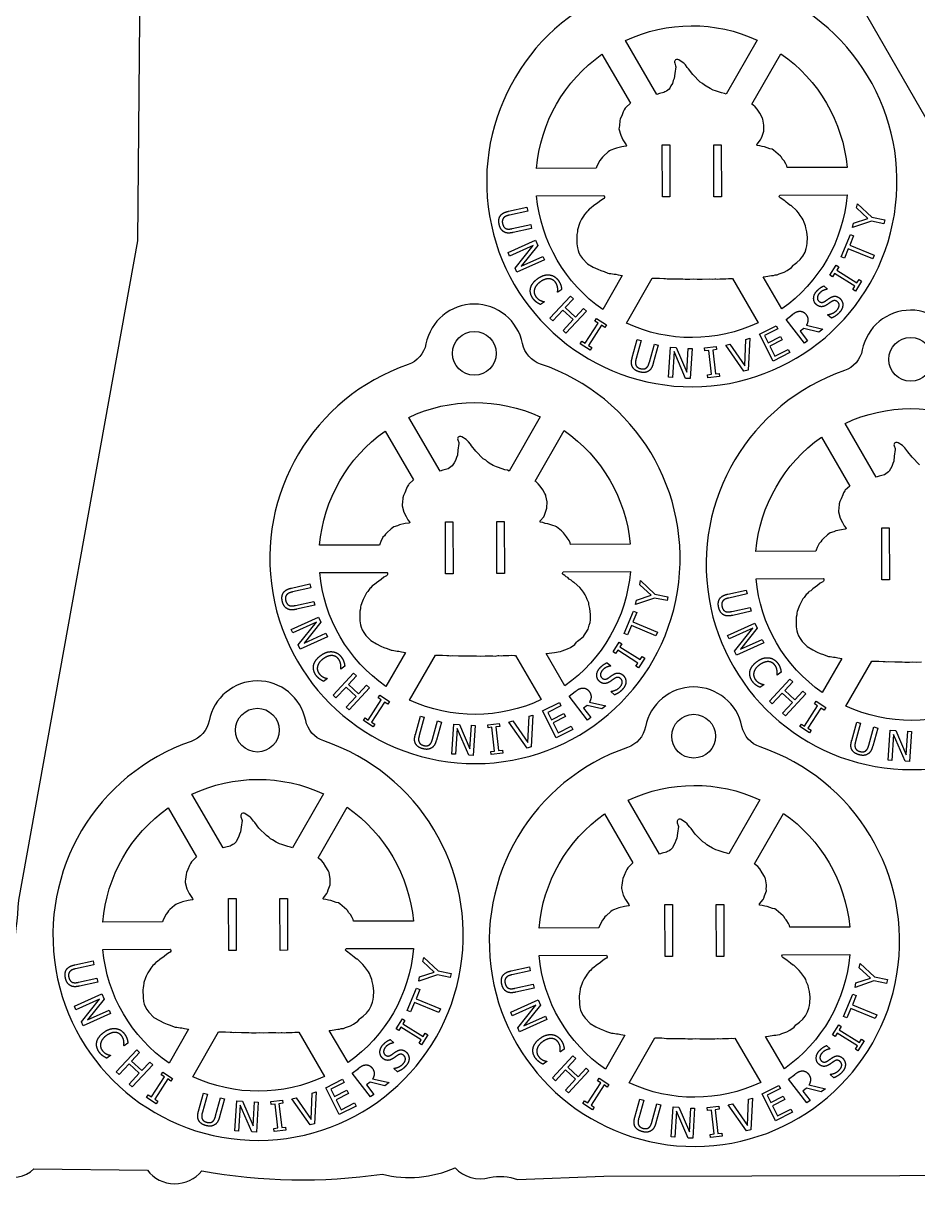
# Model space of a CAD drawing. Header units: millimetres. Extents: x 0 to 217, y 0 to 323.
# Drawn here: x 98.3 to 163.7, y 0.4 to 85.2 of the extents above; entities that cross this region are included whole.
import ezdxf

# ---------------------------------------------------------------- set-up
doc = ezdxf.new("R2010")
doc.units = ezdxf.units.MM
doc.layers.add('SCRAP_OUTLINE', color=8, linetype='Continuous')

msp = doc.modelspace()

# ---------------------------------------------------------------- linework, layer by layer
for points in [[(150.629, 89.362, 0.821365), (143.566, 89.338, -0.267689), (142.255, 87.829, 6.023346), (151.949, 87.862, -0.267689)], [(142.304, 83.968, -0.221398), (151.928, 84.001), (149.661, 80.045), (149.528, 80.098), (149.324, 80.14), (148.876, 80.297), (148.714, 80.342), (148.48, 80.459), (148.191, 80.625), (148.064, 80.709), (147.938, 80.828), (147.76, 80.935), (147.214, 81.49), (146.908, 81.891), (146.814, 81.997), (146.678, 82.18), (146.586, 82.278), (146.506, 82.346), (146.191, 82.552), (146.121, 82.574), (146.027, 82.572), (145.963, 82.547), (145.928, 82.521), (145.901, 82.486), (145.886, 82.442), (145.883, 82.392), (145.895, 82.317), (145.96, 82.128), (145.975, 82.052), (145.902, 81.564), (145.864, 81.204), (145.789, 81.035), (145.724, 80.82), (145.62, 80.648), (145.541, 80.486), (145.48, 80.415), (145.393, 80.342), (145.3, 80.277), (145.185, 80.211), (145.098, 80.174), (144.791, 80.104), (144.593, 80.034)], [(142.653, 79.391), (142.325, 79.076), (142.285, 79.031), (142.199, 78.897), (142.133, 78.755), (142.021, 78.461), (141.914, 78.251), (141.883, 78.089), (141.849, 77.749), (141.824, 77.609), (141.822, 77.505), (141.949, 77.037), (142.111, 76.713), (142.252, 76.487), (142.36, 76.34), (142.377, 76.299), (142.377, 76.279), (142.36, 76.254), (142.319, 76.241), (142.04, 76.198), (141.633, 76.107), (141.491, 76.04), (141.227, 75.958), (141.126, 75.901), (141.032, 75.826), (140.695, 75.525), (140.609, 75.439), (140.528, 75.31), (140.425, 75.196), (140.258, 74.884), (140.185, 74.701), (140.166, 74.627), (135.791, 74.612, -0.221398), (140.575, 82.963)], [(154.126, 74.674), (154.103, 74.802), (154.025, 74.96), (153.899, 75.161), (153.851, 75.225), (153.766, 75.318), (153.699, 75.431), (153.63, 75.518), (153.47, 75.667), (153.118, 75.959), (153.018, 76.015), (152.855, 76.055), (152.468, 76.187), (152.292, 76.216), (152.112, 76.272), (151.935, 76.295), (151.917, 76.306), (151.905, 76.325), (151.905, 76.357), (151.92, 76.39), (152.179, 76.706), (152.23, 76.806), (152.28, 76.971), (152.409, 77.337), (152.415, 77.379), (152.408, 77.477), (152.421, 77.663), (152.421, 77.785), (152.336, 78.231), (152.32, 78.274), (152.262, 78.398), (152.113, 78.659), (151.922, 78.943), (151.775, 79.115), (151.602, 79.276), (151.546, 79.312), (153.663, 83.007, -0.221398), (158.503, 74.689)], [(140.727, 72.628), (140.745, 72.601), (140.767, 72.528), (140.761, 72.482), (140.728, 72.426), (140.68, 72.382), (140.488, 72.278), (140.287, 72.11), (139.96, 71.88), (139.798, 71.736), (139.681, 71.671), (139.641, 71.638), (139.545, 71.511), (139.465, 71.448), (139.306, 71.239), (139.228, 71.128), (139.088, 70.897), (138.972, 70.654), (138.922, 70.528), (138.804, 70.207), (138.784, 70.123), (138.78, 69.973), (138.741, 69.796), (138.733, 69.664), (138.739, 69.091), (138.779, 68.808), (138.827, 68.62), (138.894, 68.436), (139.02, 68.233), (139.165, 68.023), (139.531, 67.648), (139.94, 67.407), (140.269, 67.243), (140.497, 67.151), (140.729, 67.068), (141.014, 66.95), (141.097, 66.935), (141.217, 66.928), (141.461, 66.88), (141.583, 66.88), (141.767, 66.829), (142.064, 66.782), (140.638, 64.293, -0.221398), (135.798, 72.612)], [(152.355, 66.695), (152.571, 66.717), (152.968, 66.779), (153.11, 66.795), (153.232, 66.825), (153.394, 66.84), (153.536, 66.902), (153.912, 67.038), (154.125, 67.148), (154.447, 67.37), (154.576, 67.535), (154.635, 67.596), (154.834, 67.739), (155.077, 67.956), (155.155, 68.055), (155.26, 68.21), (155.424, 68.484), (155.511, 68.768), (155.56, 68.966), (155.585, 69.156), (155.6, 69.562), (155.557, 69.989), (155.487, 70.274), (155.463, 70.416), (155.357, 70.659), (155.286, 70.857), (155.213, 70.984), (155.082, 71.184), (154.939, 71.378), (154.818, 71.523), (154.414, 71.896), (154.375, 71.903), (154.312, 71.933), (154.178, 72.056), (154.048, 72.147), (153.939, 72.25), (153.826, 72.317), (153.719, 72.404), (153.603, 72.478), (153.555, 72.526), (153.54, 72.568), (153.541, 72.584), (153.597, 72.672), (158.51, 72.689, -0.221398), (153.726, 64.338)], [(151.998, 63.332, -0.221398), (142.374, 63.299), (144.255, 66.583), (144.531, 66.589), (144.776, 66.584), (145.101, 66.556), (145.232, 66.556), (145.345, 66.541), (145.488, 66.554), (145.935, 66.533), (146.484, 66.535), (146.667, 66.519), (147.012, 66.52), (147.256, 66.535), (147.541, 66.51), (147.907, 66.53), (148.456, 66.532), (148.639, 66.514), (148.828, 66.552), (148.897, 66.552), (149.055, 66.519), (149.208, 66.551), (149.635, 66.553), (149.838, 66.568), (150.041, 66.557), (150.116, 66.566)], [(134.772, 61.808, 0.821365), (127.709, 61.784, -0.267689), (126.399, 60.275, 6.023346), (136.093, 60.308, -0.267689)], [(166.674, 61.366, 0.821365), (159.611, 61.342, -0.267689), (158.301, 59.833, 6.023346), (167.995, 59.866, -0.267689)], [(126.447, 56.414, -0.221398), (136.071, 56.447), (133.805, 52.491), (133.671, 52.544), (133.468, 52.586), (133.02, 52.743), (132.858, 52.788), (132.624, 52.905), (132.334, 53.071), (132.207, 53.155), (132.081, 53.274), (131.903, 53.381), (131.357, 53.936), (131.051, 54.337), (130.957, 54.443), (130.822, 54.626), (130.73, 54.724), (130.649, 54.792), (130.334, 54.998), (130.264, 55.02), (130.171, 55.017), (130.107, 54.993), (130.071, 54.967), (130.045, 54.932), (130.029, 54.888), (130.027, 54.838), (130.039, 54.763), (130.103, 54.574), (130.119, 54.498), (130.046, 54.01), (130.007, 53.65), (129.933, 53.481), (129.868, 53.266), (129.763, 53.094), (129.684, 52.932), (129.623, 52.861), (129.537, 52.788), (129.443, 52.723), (129.328, 52.657), (129.241, 52.62), (128.935, 52.55), (128.737, 52.48)], [(126.797, 51.837), (126.468, 51.522), (126.429, 51.477), (126.343, 51.343), (126.276, 51.201), (126.164, 50.907), (126.058, 50.697), (126.026, 50.535), (125.992, 50.195), (125.967, 50.055), (125.965, 49.951), (126.092, 49.483), (126.255, 49.159), (126.395, 48.933), (126.504, 48.786), (126.521, 48.745), (126.52, 48.725), (126.503, 48.7), (126.463, 48.687), (126.183, 48.644), (125.777, 48.553), (125.635, 48.486), (125.371, 48.404), (125.269, 48.347), (125.176, 48.272), (124.839, 47.971), (124.753, 47.885), (124.672, 47.756), (124.568, 47.642), (124.401, 47.33), (124.328, 47.147), (124.31, 47.073), (119.935, 47.058, -0.221398), (124.718, 55.409)], [(138.27, 47.12), (138.246, 47.248), (138.169, 47.406), (138.042, 47.607), (137.994, 47.671), (137.909, 47.764), (137.843, 47.877), (137.773, 47.964), (137.614, 48.113), (137.262, 48.405), (137.161, 48.461), (136.998, 48.501), (136.612, 48.633), (136.436, 48.662), (136.255, 48.718), (136.079, 48.741), (136.061, 48.752), (136.049, 48.771), (136.048, 48.803), (136.063, 48.836), (136.323, 49.152), (136.373, 49.252), (136.423, 49.417), (136.553, 49.783), (136.559, 49.825), (136.551, 49.923), (136.564, 50.109), (136.564, 50.231), (136.48, 50.677), (136.464, 50.72), (136.406, 50.844), (136.257, 51.105), (136.066, 51.389), (135.919, 51.561), (135.745, 51.722), (135.69, 51.758), (137.806, 55.453, -0.221398), (142.647, 47.135)], [(158.698, 51.395), (158.37, 51.081), (158.33, 51.035), (158.244, 50.901), (158.178, 50.759), (158.066, 50.465), (157.96, 50.255), (157.928, 50.093), (157.894, 49.753), (157.869, 49.613), (157.867, 49.509), (157.994, 49.042), (158.156, 48.718), (158.297, 48.491), (158.405, 48.344), (158.422, 48.303), (158.422, 48.283), (158.405, 48.258), (158.364, 48.246), (158.085, 48.202), (157.679, 48.111), (157.536, 48.045), (157.273, 47.962), (157.171, 47.905), (157.078, 47.831), (156.74, 47.529), (156.654, 47.443), (156.573, 47.315), (156.47, 47.201), (156.303, 46.888), (156.23, 46.706), (156.212, 46.631), (151.836, 46.616, -0.221398), (156.62, 54.967)], [(124.871, 45.074), (124.888, 45.047), (124.91, 44.974), (124.904, 44.928), (124.872, 44.872), (124.824, 44.828), (124.631, 44.724), (124.43, 44.556), (124.104, 44.326), (123.942, 44.182), (123.824, 44.117), (123.784, 44.084), (123.689, 43.957), (123.608, 43.894), (123.449, 43.685), (123.371, 43.574), (123.232, 43.343), (123.115, 43.1), (123.066, 42.974), (122.948, 42.653), (122.928, 42.569), (122.923, 42.419), (122.885, 42.242), (122.876, 42.11), (122.883, 41.537), (122.923, 41.254), (122.97, 41.066), (123.038, 40.882), (123.164, 40.679), (123.308, 40.469), (123.675, 40.094), (124.083, 39.853), (124.413, 39.689), (124.64, 39.597), (124.872, 39.514), (125.157, 39.396), (125.241, 39.381), (125.361, 39.374), (125.605, 39.326), (125.727, 39.326), (125.91, 39.275), (126.208, 39.228), (124.782, 36.739, -0.221398), (119.942, 45.058)], [(136.498, 39.141), (136.714, 39.163), (137.111, 39.225), (137.253, 39.241), (137.375, 39.271), (137.538, 39.286), (137.68, 39.348), (138.055, 39.484), (138.269, 39.594), (138.59, 39.816), (138.719, 39.981), (138.779, 40.042), (138.978, 40.185), (139.22, 40.401), (139.298, 40.501), (139.403, 40.656), (139.567, 40.93), (139.654, 41.214), (139.704, 41.412), (139.729, 41.602), (139.744, 42.008), (139.7, 42.435), (139.63, 42.719), (139.607, 42.862), (139.5, 43.105), (139.429, 43.302), (139.357, 43.43), (139.225, 43.63), (139.083, 43.824), (138.962, 43.969), (138.557, 44.342), (138.519, 44.349), (138.456, 44.379), (138.321, 44.502), (138.191, 44.593), (138.083, 44.696), (137.97, 44.763), (137.863, 44.85), (137.747, 44.924), (137.699, 44.972), (137.683, 45.014), (137.684, 45.03), (137.741, 45.118), (142.654, 45.135, -0.221398), (137.87, 36.784)], [(156.772, 44.633), (156.79, 44.605), (156.812, 44.532), (156.806, 44.486), (156.774, 44.43), (156.725, 44.387), (156.533, 44.282), (156.332, 44.114), (156.006, 43.884), (155.844, 43.74), (155.726, 43.675), (155.686, 43.643), (155.59, 43.515), (155.51, 43.452), (155.351, 43.243), (155.273, 43.133), (155.133, 42.901), (155.017, 42.658), (154.967, 42.532), (154.85, 42.211), (154.829, 42.127), (154.825, 41.977), (154.787, 41.801), (154.778, 41.668), (154.784, 41.096), (154.824, 40.812), (154.872, 40.624), (154.94, 40.44), (155.065, 40.237), (155.21, 40.027), (155.576, 39.652), (155.985, 39.411), (156.314, 39.248), (156.542, 39.156), (156.774, 39.072), (157.059, 38.955), (157.142, 38.939), (157.263, 38.932), (157.507, 38.884), (157.629, 38.885), (157.812, 38.833), (158.109, 38.787), (156.684, 36.298, -0.221398), (151.843, 44.616)], [(136.141, 35.778, -0.221398), (126.517, 35.745), (128.398, 39.029), (128.675, 39.035), (128.919, 39.03), (129.245, 39.002), (129.375, 39.002), (129.489, 38.987), (129.631, 39), (130.078, 38.979), (130.627, 38.981), (130.81, 38.965), (131.156, 38.966), (131.4, 38.981), (131.684, 38.956), (132.05, 38.976), (132.599, 38.978), (132.782, 38.96), (132.972, 38.998), (133.041, 38.998), (133.199, 38.965), (133.351, 38.997), (133.778, 38.999), (133.981, 39.014), (134.185, 39.003), (134.259, 39.012)], [(118.916, 34.254, 0.821365), (111.853, 34.23, -0.267689), (110.542, 32.721, 6.023346), (120.236, 32.754, -0.267689)], [(150.817, 33.812, 0.821365), (143.755, 33.788, -0.267689), (142.444, 32.279, 6.023346), (152.138, 32.312, -0.267689)], [(110.591, 28.86, -0.221398), (120.215, 28.893), (117.948, 24.937), (117.815, 24.99), (117.611, 25.032), (117.163, 25.189), (117.001, 25.234), (116.767, 25.351), (116.478, 25.517), (116.351, 25.601), (116.225, 25.72), (116.047, 25.827), (115.501, 26.382), (115.195, 26.783), (115.101, 26.889), (114.965, 27.072), (114.873, 27.17), (114.793, 27.238), (114.478, 27.444), (114.408, 27.466), (114.314, 27.463), (114.25, 27.439), (114.215, 27.413), (114.188, 27.377), (114.173, 27.334), (114.17, 27.284), (114.182, 27.209), (114.247, 27.02), (114.262, 26.944), (114.189, 26.456), (114.151, 26.096), (114.076, 25.927), (114.011, 25.712), (113.907, 25.54), (113.828, 25.378), (113.767, 25.307), (113.68, 25.234), (113.587, 25.169), (113.472, 25.103), (113.385, 25.066), (113.078, 24.996), (112.88, 24.926)], [(142.492, 28.419, -0.221398), (152.116, 28.451), (149.85, 24.495), (149.716, 24.549), (149.513, 24.591), (149.065, 24.748), (148.903, 24.792), (148.669, 24.91), (148.379, 25.075), (148.252, 25.16), (148.126, 25.278), (147.948, 25.385), (147.403, 25.941), (147.096, 26.341), (147.003, 26.448), (146.867, 26.63), (146.775, 26.729), (146.694, 26.796), (146.379, 27.002), (146.309, 27.025), (146.216, 27.022), (146.152, 26.998), (146.116, 26.971), (146.09, 26.936), (146.074, 26.892), (146.072, 26.842), (146.084, 26.767), (146.149, 26.579), (146.164, 26.502), (146.091, 26.014), (146.052, 25.654), (145.978, 25.485), (145.913, 25.271), (145.808, 25.098), (145.73, 24.936), (145.669, 24.865), (145.582, 24.792), (145.489, 24.727), (145.373, 24.661), (145.287, 24.624), (144.98, 24.554), (144.782, 24.484)], [(110.94, 24.283), (110.612, 23.968), (110.572, 23.923), (110.486, 23.789), (110.42, 23.647), (110.308, 23.353), (110.201, 23.143), (110.17, 22.981), (110.136, 22.641), (110.111, 22.501), (110.109, 22.397), (110.236, 21.929), (110.398, 21.605), (110.539, 21.379), (110.647, 21.232), (110.664, 21.191), (110.664, 21.171), (110.647, 21.146), (110.606, 21.133), (110.327, 21.09), (109.92, 20.999), (109.778, 20.932), (109.514, 20.85), (109.413, 20.793), (109.319, 20.718), (108.982, 20.417), (108.896, 20.331), (108.815, 20.202), (108.712, 20.088), (108.545, 19.776), (108.472, 19.593), (108.454, 19.518), (104.078, 19.504, -0.221398), (108.862, 27.855)], [(122.413, 19.566), (122.39, 19.694), (122.312, 19.852), (122.186, 20.053), (122.138, 20.117), (122.053, 20.21), (121.986, 20.323), (121.917, 20.41), (121.757, 20.559), (121.405, 20.851), (121.305, 20.907), (121.142, 20.947), (120.755, 21.079), (120.579, 21.108), (120.399, 21.164), (120.222, 21.187), (120.204, 21.198), (120.192, 21.217), (120.192, 21.249), (120.207, 21.282), (120.466, 21.598), (120.517, 21.698), (120.567, 21.863), (120.696, 22.229), (120.702, 22.271), (120.695, 22.369), (120.708, 22.555), (120.708, 22.677), (120.623, 23.123), (120.607, 23.166), (120.549, 23.29), (120.4, 23.551), (120.209, 23.835), (120.062, 24.007), (119.889, 24.168), (119.833, 24.204), (121.95, 27.899, -0.221398), (126.79, 19.581)], [(142.842, 23.841), (142.514, 23.527), (142.474, 23.481), (142.388, 23.347), (142.321, 23.205), (142.21, 22.911), (142.103, 22.701), (142.071, 22.539), (142.037, 22.199), (142.012, 22.059), (142.01, 21.955), (142.138, 21.488), (142.3, 21.164), (142.441, 20.937), (142.549, 20.79), (142.566, 20.749), (142.566, 20.729), (142.548, 20.704), (142.508, 20.692), (142.228, 20.648), (141.822, 20.557), (141.68, 20.491), (141.416, 20.408), (141.315, 20.351), (141.221, 20.277), (140.884, 19.975), (140.798, 19.889), (140.717, 19.761), (140.613, 19.647), (140.447, 19.334), (140.374, 19.152), (140.355, 19.077), (135.98, 19.062, -0.221398), (140.764, 27.413)], [(154.315, 19.124), (154.292, 19.252), (154.214, 19.411), (154.087, 19.611), (154.039, 19.676), (153.954, 19.769), (153.888, 19.881), (153.818, 19.968), (153.659, 20.117), (153.307, 20.409), (153.206, 20.466), (153.043, 20.505), (152.657, 20.637), (152.481, 20.667), (152.3, 20.722), (152.124, 20.745), (152.106, 20.756), (152.094, 20.776), (152.093, 20.808), (152.108, 20.84), (152.368, 21.157), (152.419, 21.256), (152.468, 21.421), (152.598, 21.788), (152.604, 21.829), (152.596, 21.928), (152.61, 22.113), (152.609, 22.235), (152.525, 22.682), (152.509, 22.725), (152.451, 22.848), (152.302, 23.109), (152.111, 23.393), (151.964, 23.565), (151.791, 23.727), (151.735, 23.762), (153.852, 27.457, -0.221398), (158.692, 19.139)], [(109.014, 17.52), (109.032, 17.493), (109.054, 17.42), (109.048, 17.374), (109.015, 17.318), (108.967, 17.274), (108.775, 17.17), (108.574, 17.002), (108.248, 16.772), (108.085, 16.628), (107.968, 16.563), (107.928, 16.53), (107.832, 16.403), (107.752, 16.34), (107.593, 16.131), (107.515, 16.02), (107.375, 15.789), (107.259, 15.546), (107.209, 15.42), (107.091, 15.098), (107.071, 15.015), (107.067, 14.865), (107.029, 14.688), (107.02, 14.556), (107.026, 13.983), (107.066, 13.7), (107.114, 13.512), (107.181, 13.328), (107.307, 13.125), (107.452, 12.915), (107.818, 12.54), (108.227, 12.299), (108.556, 12.135), (108.784, 12.043), (109.016, 11.96), (109.301, 11.842), (109.384, 11.827), (109.504, 11.82), (109.748, 11.772), (109.87, 11.772), (110.054, 11.721), (110.351, 11.674), (108.925, 9.185, -0.221398), (104.085, 17.504)], [(120.642, 11.587), (120.858, 11.609), (121.255, 11.671), (121.397, 11.687), (121.519, 11.717), (121.681, 11.732), (121.823, 11.794), (122.199, 11.93), (122.412, 12.04), (122.734, 12.262), (122.863, 12.427), (122.922, 12.488), (123.122, 12.631), (123.364, 12.847), (123.442, 12.947), (123.547, 13.102), (123.711, 13.376), (123.798, 13.66), (123.847, 13.858), (123.872, 14.048), (123.887, 14.454), (123.844, 14.881), (123.774, 15.165), (123.75, 15.308), (123.644, 15.551), (123.573, 15.748), (123.5, 15.876), (123.369, 16.076), (123.226, 16.27), (123.105, 16.415), (122.701, 16.788), (122.662, 16.795), (122.599, 16.825), (122.465, 16.948), (122.335, 17.039), (122.226, 17.142), (122.113, 17.209), (122.006, 17.296), (121.89, 17.37), (121.842, 17.418), (121.827, 17.46), (121.828, 17.476), (121.884, 17.564), (126.797, 17.581, -0.221398), (122.013, 9.23)], [(140.916, 17.079), (140.933, 17.051), (140.955, 16.978), (140.949, 16.932), (140.917, 16.876), (140.869, 16.833), (140.676, 16.728), (140.475, 16.56), (140.149, 16.33), (139.987, 16.186), (139.869, 16.121), (139.829, 16.089), (139.734, 15.961), (139.653, 15.898), (139.494, 15.689), (139.416, 15.579), (139.277, 15.347), (139.16, 15.104), (139.111, 14.978), (138.993, 14.657), (138.973, 14.573), (138.968, 14.423), (138.93, 14.247), (138.921, 14.114), (138.928, 13.542), (138.968, 13.258), (139.015, 13.07), (139.083, 12.886), (139.209, 12.683), (139.353, 12.473), (139.72, 12.098), (140.128, 11.857), (140.458, 11.694), (140.685, 11.602), (140.918, 11.518), (141.203, 11.401), (141.286, 11.385), (141.406, 11.378), (141.65, 11.33), (141.772, 11.331), (141.955, 11.279), (142.253, 11.233), (140.827, 8.744, -0.221398), (135.987, 17.062)], [(152.544, 11.145), (152.76, 11.168), (153.156, 11.23), (153.298, 11.245), (153.42, 11.275), (153.583, 11.29), (153.725, 11.352), (154.1, 11.489), (154.314, 11.598), (154.636, 11.82), (154.764, 11.986), (154.824, 12.046), (155.023, 12.19), (155.265, 12.406), (155.343, 12.506), (155.449, 12.661), (155.612, 12.935), (155.699, 13.219), (155.749, 13.416), (155.774, 13.606), (155.789, 14.013), (155.745, 14.439), (155.675, 14.724), (155.652, 14.866), (155.545, 15.11), (155.475, 15.307), (155.402, 15.435), (155.27, 15.635), (155.128, 15.829), (155.007, 15.973), (154.603, 16.346), (154.564, 16.354), (154.501, 16.384), (154.367, 16.506), (154.236, 16.597), (154.128, 16.701), (154.015, 16.768), (153.908, 16.854), (153.792, 16.928), (153.744, 16.976), (153.729, 17.019), (153.729, 17.034), (153.786, 17.122), (158.699, 17.139, -0.221398), (153.915, 8.788)], [(120.285, 8.224, -0.221398), (110.661, 8.191), (112.542, 11.475), (112.818, 11.481), (113.063, 11.476), (113.388, 11.448), (113.519, 11.448), (113.632, 11.432), (113.775, 11.446), (114.222, 11.425), (114.771, 11.427), (114.954, 11.411), (115.299, 11.412), (115.543, 11.427), (115.828, 11.402), (116.194, 11.422), (116.743, 11.424), (116.926, 11.406), (117.115, 11.444), (117.185, 11.444), (117.342, 11.411), (117.495, 11.443), (117.922, 11.445), (118.125, 11.46), (118.328, 11.449), (118.403, 11.458)], [(152.186, 7.782, -0.221398), (142.562, 7.75), (144.444, 11.033), (144.72, 11.039), (144.965, 11.035), (145.29, 11.006), (145.42, 11.007), (145.534, 10.991), (145.676, 11.004), (146.124, 10.983), (146.672, 10.985), (146.855, 10.97), (147.201, 10.971), (147.445, 10.986), (147.73, 10.96), (148.095, 10.98), (148.644, 10.982), (148.827, 10.964), (149.017, 11.002), (149.086, 11.002), (149.244, 10.97), (149.396, 11.002), (149.823, 11.003), (150.026, 11.018), (150.23, 11.007), (150.305, 11.016)]]:
    msp.add_lwpolyline(points, format="xyb", close=True)
for points in [[(145.536, 76.338), (145.549, 72.537), (145, 72.535), (144.987, 76.336)], [(149.296, 76.351), (149.309, 72.55), (148.76, 72.548), (148.747, 76.349)], [(159.193, 71.724), (159.256, 72.028), (160.306, 71.051), (161.259, 70.853), (161.199, 70.566), (160.276, 70.758), (158.894, 70.286), (158.96, 70.604), (160.024, 70.963)], [(160.488, 68.267), (160.376, 67.997), (158.585, 68.741), (158.301, 68.059), (158.061, 68.159), (158.739, 69.792), (158.98, 69.692), (158.697, 69.011)], [(136.367, 67.928), (134.362, 67.024), (134.227, 67.323), (135.556, 68.99), (133.827, 68.211), (133.715, 68.459), (135.721, 69.363), (135.891, 68.984), (134.667, 67.461), (136.255, 68.177)], [(159.372, 66.491), (159.562, 66.371), (159.109, 65.649), (158.919, 65.769), (159.068, 66.006), (157.584, 66.936), (157.436, 66.698), (157.245, 66.818), (157.698, 67.54), (157.888, 67.42), (157.74, 67.183), (159.223, 66.253)], [(139.442, 64.184), (137.944, 62.573), (137.73, 62.772), (138.463, 63.56), (137.721, 64.25), (136.988, 63.461), (136.774, 63.66), (138.272, 65.271), (138.486, 65.072), (137.898, 64.44), (138.64, 63.751), (139.227, 64.383)], [(139.831, 61.524), (139.709, 61.336), (138.993, 61.798), (139.115, 61.986), (139.35, 61.835), (140.299, 63.306), (140.064, 63.457), (140.186, 63.646), (140.902, 63.184), (140.78, 62.995), (140.545, 63.147), (139.596, 61.676)], [(154.312, 61.155), (153.084, 60.534), (152.091, 62.497), (153.319, 63.118), (153.437, 62.886), (152.469, 62.397), (152.741, 61.859), (153.643, 62.315), (153.761, 62.083), (152.859, 61.627), (153.227, 60.898), (154.195, 61.388)], [(151.1, 62.11), (151.386, 62.193), (151.266, 59.869), (150.963, 59.782), (149.627, 61.686), (149.928, 61.773), (151.02, 60.185)], [(147.165, 61.443), (147.026, 59.247), (146.698, 59.268), (145.847, 61.223), (145.727, 59.329), (145.455, 59.347), (145.594, 61.542), (146.009, 61.516), (146.783, 59.722), (146.893, 61.46)], [(149.151, 59.628), (149.176, 59.405), (148.329, 59.31), (148.304, 59.533), (148.582, 59.564), (148.387, 61.304), (148.109, 61.273), (148.084, 61.496), (148.931, 61.591), (148.956, 61.368), (148.677, 61.337), (148.873, 59.597)], [(129.679, 48.784), (129.692, 44.983), (129.143, 44.981), (129.13, 48.782)], [(133.44, 48.797), (133.453, 44.996), (132.904, 44.994), (132.891, 48.795)], [(161.581, 48.343), (161.594, 44.541), (161.045, 44.539), (161.032, 48.341)], [(143.336, 44.17), (143.399, 44.474), (144.449, 43.497), (145.402, 43.299), (145.343, 43.012), (144.419, 43.204), (143.038, 42.732), (143.104, 43.049), (144.167, 43.409)], [(120.511, 40.374), (118.505, 39.47), (118.37, 39.769), (119.7, 41.436), (117.97, 40.657), (117.858, 40.905), (119.864, 41.809), (120.035, 41.43), (118.811, 39.907), (120.399, 40.622)], [(144.632, 40.713), (144.519, 40.443), (142.728, 41.187), (142.445, 40.505), (142.205, 40.605), (142.883, 42.238), (143.123, 42.138), (142.84, 41.457)], [(152.413, 39.932), (150.407, 39.028), (150.272, 39.327), (151.602, 40.994), (149.872, 40.215), (149.76, 40.464), (151.766, 41.367), (151.937, 40.989), (150.713, 39.465), (152.301, 40.181)], [(143.515, 38.937), (143.706, 38.817), (143.253, 38.095), (143.063, 38.215), (143.211, 38.452), (141.728, 39.382), (141.579, 39.144), (141.389, 39.264), (141.842, 39.986), (142.032, 39.866), (141.883, 39.629), (143.367, 38.699)], [(123.585, 36.63), (122.087, 35.019), (121.873, 35.218), (122.606, 36.006), (121.864, 36.696), (121.131, 35.907), (120.917, 36.106), (122.415, 37.717), (122.629, 37.518), (122.042, 36.886), (122.783, 36.197), (123.371, 36.829)], [(155.487, 36.188), (153.989, 34.577), (153.775, 34.776), (154.508, 35.565), (153.766, 36.254), (153.033, 35.465), (152.819, 35.664), (154.317, 37.276), (154.531, 37.077), (153.943, 36.445), (154.685, 35.755), (155.273, 36.387)], [(123.975, 33.97), (123.853, 33.782), (123.137, 34.244), (123.258, 34.432), (123.494, 34.281), (124.443, 35.752), (124.208, 35.903), (124.33, 36.092), (125.046, 35.63), (124.924, 35.441), (124.689, 35.593), (123.739, 34.122)], [(155.876, 33.529), (155.754, 33.34), (155.038, 33.802), (155.16, 33.991), (155.395, 33.839), (156.345, 35.31), (156.11, 35.462), (156.231, 35.65), (156.947, 35.188), (156.826, 35), (156.59, 35.151), (155.641, 33.68)], [(138.456, 33.601), (137.227, 32.98), (136.234, 34.943), (137.463, 35.564), (137.58, 35.332), (136.613, 34.843), (136.885, 34.305), (137.787, 34.761), (137.904, 34.529), (137.002, 34.073), (137.371, 33.344), (138.338, 33.834)], [(131.309, 33.889), (131.169, 31.693), (130.842, 31.714), (129.991, 33.669), (129.871, 31.775), (129.598, 31.793), (129.738, 33.988), (130.152, 33.962), (130.926, 32.168), (131.036, 33.906)], [(133.294, 32.074), (133.319, 31.851), (132.472, 31.756), (132.447, 31.979), (132.726, 32.01), (132.53, 33.75), (132.252, 33.719), (132.227, 33.942), (133.074, 34.037), (133.099, 33.814), (132.821, 33.783), (133.016, 32.043)], [(135.244, 34.556), (135.53, 34.639), (135.41, 32.315), (135.107, 32.228), (133.77, 34.132), (134.072, 34.219), (135.163, 32.631)], [(163.21, 33.447), (163.071, 31.251), (162.744, 31.272), (161.892, 33.227), (161.772, 31.334), (161.5, 31.351), (161.639, 33.547), (162.054, 33.52), (162.828, 31.726), (162.938, 33.464)], [(113.823, 21.23), (113.836, 17.429), (113.287, 17.427), (113.274, 21.228)], [(117.583, 21.243), (117.596, 17.442), (117.047, 17.44), (117.034, 21.241)], [(145.724, 20.789), (145.737, 16.987), (145.188, 16.985), (145.175, 20.787)], [(149.485, 20.801), (149.498, 17), (148.949, 16.998), (148.936, 20.799)], [(127.48, 16.616), (127.543, 16.92), (128.593, 15.942), (129.546, 15.745), (129.486, 15.458), (128.563, 15.65), (127.181, 15.178), (127.247, 15.495), (128.311, 15.855)], [(159.381, 16.174), (159.445, 16.478), (160.494, 15.501), (161.447, 15.303), (161.388, 15.017), (160.465, 15.208), (159.083, 14.736), (159.149, 15.054), (160.212, 15.414)], [(128.775, 13.159), (128.663, 12.889), (126.872, 13.633), (126.588, 12.951), (126.348, 13.051), (127.026, 14.684), (127.267, 14.584), (126.984, 13.903)], [(104.654, 12.82), (102.649, 11.916), (102.514, 12.215), (103.843, 13.882), (102.114, 13.103), (102.002, 13.351), (104.008, 14.255), (104.178, 13.876), (102.954, 12.353), (104.542, 13.068)], [(136.556, 12.378), (134.55, 11.474), (134.416, 11.773), (135.745, 13.44), (134.016, 12.661), (133.904, 12.91), (135.909, 13.813), (136.08, 13.435), (134.856, 11.911), (136.444, 12.627)], [(160.677, 12.717), (160.565, 12.447), (158.773, 13.191), (158.49, 12.51), (158.25, 12.609), (158.928, 14.243), (159.169, 14.143), (158.885, 13.461)], [(127.659, 11.383), (127.849, 11.263), (127.396, 10.541), (127.206, 10.661), (127.355, 10.898), (125.871, 11.828), (125.723, 11.59), (125.532, 11.71), (125.985, 12.432), (126.175, 12.312), (126.027, 12.075), (127.51, 11.145)], [(159.56, 10.941), (159.751, 10.822), (159.298, 10.1), (159.108, 10.219), (159.256, 10.456), (157.773, 11.386), (157.624, 11.149), (157.434, 11.268), (157.887, 11.99), (158.077, 11.871), (157.928, 11.634), (159.412, 10.704)], [(107.729, 9.076), (106.231, 7.465), (106.017, 7.664), (106.75, 8.452), (106.008, 9.142), (105.275, 8.353), (105.061, 8.552), (106.559, 10.163), (106.773, 9.964), (106.185, 9.332), (106.927, 8.643), (107.514, 9.275)], [(139.63, 8.634), (138.132, 7.023), (137.918, 7.222), (138.651, 8.011), (137.91, 8.7), (137.177, 7.911), (136.962, 8.11), (138.46, 9.722), (138.674, 9.523), (138.087, 8.891), (138.829, 8.201), (139.416, 8.833)], [(108.118, 6.416), (107.996, 6.228), (107.28, 6.69), (107.402, 6.878), (107.637, 6.727), (108.587, 8.198), (108.351, 8.349), (108.473, 8.538), (109.189, 8.076), (109.067, 7.887), (108.832, 8.039), (107.883, 6.568)], [(122.599, 6.047), (121.371, 5.426), (120.378, 7.389), (121.606, 8.01), (121.724, 7.778), (120.756, 7.289), (121.028, 6.751), (121.93, 7.207), (122.048, 6.975), (121.146, 6.519), (121.514, 5.79), (122.482, 6.279)], [(140.02, 5.975), (139.898, 5.786), (139.182, 6.248), (139.304, 6.437), (139.539, 6.285), (140.488, 7.756), (140.253, 7.908), (140.375, 8.096), (141.091, 7.634), (140.969, 7.446), (140.734, 7.597), (139.785, 6.126)], [(119.387, 7.002), (119.673, 7.085), (119.553, 4.761), (119.25, 4.674), (117.914, 6.578), (118.215, 6.665), (119.307, 5.077)], [(154.501, 5.606), (153.273, 4.984), (152.28, 6.947), (153.508, 7.569), (153.625, 7.336), (152.658, 6.847), (152.93, 6.309), (153.832, 6.766), (153.949, 6.533), (153.047, 6.077), (153.416, 5.349), (154.383, 5.838)], [(115.452, 6.335), (115.313, 4.139), (114.985, 4.16), (114.134, 6.115), (114.014, 4.221), (113.742, 4.239), (113.881, 6.434), (114.296, 6.408), (115.07, 4.614), (115.18, 6.352)], [(117.438, 4.52), (117.463, 4.297), (116.616, 4.202), (116.591, 4.425), (116.869, 4.456), (116.674, 6.196), (116.396, 6.165), (116.371, 6.388), (117.218, 6.483), (117.243, 6.26), (116.965, 6.229), (117.16, 4.489)], [(147.354, 5.893), (147.215, 3.697), (146.887, 3.718), (146.036, 5.673), (145.916, 3.78), (145.643, 3.797), (145.783, 5.993), (146.197, 5.966), (146.971, 4.172), (147.082, 5.91)], [(149.339, 4.079), (149.364, 3.855), (148.518, 3.76), (148.493, 3.984), (148.771, 4.015), (148.576, 5.755), (148.297, 5.723), (148.272, 5.947), (149.119, 6.042), (149.144, 5.818), (148.866, 5.787), (149.061, 4.047)], [(151.289, 6.561), (151.575, 6.643), (151.455, 4.319), (151.152, 4.232), (149.816, 6.137), (150.117, 6.223), (151.208, 4.636)]]:
    msp.add_lwpolyline(points, close=True)
for points in [[(133.746, 71.486), (135.086, 71.784), (135.149, 71.499), (133.809, 71.201)], [(134.021, 70.216), (135.368, 70.515), (135.431, 70.23), (134.091, 69.932)], [(137.633, 65.767), (137.346, 65.561), (137.333, 65.58)], [(156.811, 66.029), (157.073, 65.798), (157.059, 65.782)], [(136.357, 64.878), (136.37, 64.861), (136.086, 64.657)], [(155.523, 63.154), (156.727, 62.875), (156.427, 62.643), (155.342, 62.91), (155.076, 62.705), (155.612, 62.013), (155.38, 61.834), (154.035, 63.574), (154.483, 63.921)], [(157.35, 63.672), (157.075, 63.915), (157.089, 63.931)], [(142.794, 60.79), (143.157, 62.114), (143.439, 62.036), (143.076, 60.713)], [(144.045, 60.439), (144.41, 61.77), (144.692, 61.692), (144.329, 60.368)], [(117.889, 43.932), (119.23, 44.23), (119.293, 43.945), (117.953, 43.647)], [(149.791, 43.491), (151.131, 43.789), (151.195, 43.503), (149.855, 43.205)], [(118.164, 42.662), (119.511, 42.961), (119.575, 42.676), (118.235, 42.378)], [(150.066, 42.22), (151.413, 42.52), (151.477, 42.234), (150.137, 41.937)], [(121.777, 38.213), (121.49, 38.007), (121.476, 38.026)], [(140.955, 38.475), (141.217, 38.244), (141.202, 38.228)], [(153.678, 37.772), (153.392, 37.566), (153.378, 37.585)], [(120.501, 37.324), (120.513, 37.307), (120.229, 37.103)], [(152.403, 36.883), (152.415, 36.865), (152.131, 36.662)], [(139.666, 35.6), (140.871, 35.321), (140.571, 35.089), (139.485, 35.356), (139.22, 35.151), (139.755, 34.459), (139.524, 34.28), (138.178, 36.02), (138.627, 36.367)], [(141.494, 36.118), (141.219, 36.361), (141.233, 36.377)], [(126.937, 33.236), (127.301, 34.56), (127.583, 34.482), (127.219, 33.159)], [(128.189, 32.885), (128.554, 34.216), (128.836, 34.138), (128.472, 32.814)], [(158.839, 32.794), (159.202, 34.118), (159.484, 34.041), (159.121, 32.717)], [(160.09, 32.443), (160.456, 33.774), (160.738, 33.697), (160.374, 32.373)], [(102.033, 16.378), (103.373, 16.676), (103.436, 16.391), (102.096, 16.093)], [(133.935, 15.937), (135.275, 16.235), (135.338, 15.949), (133.998, 15.651)], [(102.308, 15.108), (103.655, 15.407), (103.718, 15.122), (102.378, 14.824)], [(134.21, 14.666), (135.557, 14.966), (135.62, 14.68), (134.28, 14.383)], [(105.92, 10.659), (105.633, 10.453), (105.62, 10.472)], [(125.098, 10.921), (125.36, 10.69), (125.346, 10.674)], [(137.822, 10.218), (137.535, 10.012), (137.522, 10.031)], [(157, 10.48), (157.262, 10.248), (157.248, 10.232)], [(104.644, 9.77), (104.657, 9.753), (104.373, 9.549)], [(123.81, 8.046), (125.015, 7.767), (124.714, 7.535), (123.629, 7.802), (123.363, 7.597), (123.899, 6.905), (123.667, 6.726), (122.322, 8.466), (122.77, 8.813)], [(125.637, 8.564), (125.362, 8.807), (125.376, 8.823)], [(136.546, 9.329), (136.559, 9.311), (136.275, 9.108)], [(155.711, 7.604), (156.916, 7.325), (156.616, 7.093), (155.53, 7.36), (155.265, 7.155), (155.8, 6.463), (155.569, 6.284), (154.224, 8.025), (154.672, 8.371)], [(157.539, 8.122), (157.264, 8.365), (157.278, 8.381)], [(111.081, 5.682), (111.444, 7.006), (111.726, 6.928), (111.363, 5.605)], [(112.332, 5.331), (112.697, 6.662), (112.979, 6.584), (112.616, 5.26)], [(142.982, 5.24), (143.346, 6.564), (143.628, 6.487), (143.264, 5.163)], [(144.234, 4.889), (144.599, 6.22), (144.881, 6.142), (144.518, 4.819)]]:
    msp.add_lwpolyline(points)
for points in [[(163.805, 52.939), (163.259, 53.495), (162.953, 53.895), (162.859, 54.002), (162.724, 54.184), (162.631, 54.283), (162.551, 54.35), (162.236, 54.556), (162.166, 54.579), (162.072, 54.576), (162.008, 54.552), (161.973, 54.525), (161.946, 54.49), (161.931, 54.446), (161.928, 54.396), (161.94, 54.321), (162.005, 54.133), (162.021, 54.056), (161.947, 53.568), (161.909, 53.208), (161.834, 53.039), (161.769, 52.825), (161.665, 52.652), (161.586, 52.49), (161.525, 52.419), (161.439, 52.346), (161.345, 52.281), (161.23, 52.215), (161.143, 52.178), (160.836, 52.108), (160.638, 52.038), (158.349, 55.973, -0.221398), (167.973, 56.005)], [(168.043, 35.336, -0.221398), (158.419, 35.304), (160.3, 38.587), (160.577, 38.593), (160.821, 38.589), (161.146, 38.56), (161.277, 38.561), (161.39, 38.545), (161.533, 38.558), (161.98, 38.537), (162.529, 38.539), (162.712, 38.524), (163.057, 38.525), (163.301, 38.54), (163.586, 38.514), (163.952, 38.534)]]:
    msp.add_lwpolyline(points, format="xyb")
for centre in [(131.243, 61.096), (163.145, 60.654), (115.387, 33.542), (147.288, 33.1)]:
    msp.add_circle(centre, 1.6)
for points in [[(133.137, 71.136), (133.223, 71.273), (133.516, 71.435), (133.746, 71.486)], [(133.066, 70.521), (133.024, 70.71), (133.06, 71.014), (133.137, 71.136)], [(133.391, 69.992), (133.268, 70.072), (133.11, 70.322), (133.066, 70.521)], [(133.397, 71.012), (133.322, 70.936), (133.278, 70.717), (133.309, 70.575)], [(133.309, 70.575), (133.339, 70.441), (133.474, 70.252), (133.574, 70.214)], [(133.809, 71.201), (133.66, 71.168), (133.466, 71.085), (133.397, 71.012)], [(134.091, 69.932), (133.867, 69.882), (133.527, 69.902), (133.391, 69.992)], [(133.574, 70.214), (133.668, 70.178), (133.877, 70.184), (134.021, 70.216)], [(135.356, 65.847), (135.395, 66.037), (135.658, 66.404), (135.884, 66.566)], [(136.062, 66.318), (135.878, 66.187), (135.676, 65.908), (135.64, 65.766)], [(135.884, 66.566), (136.109, 66.727), (136.524, 66.852), (136.725, 66.832)], [(136.716, 66.547), (136.571, 66.557), (136.234, 66.442), (136.062, 66.318)], [(137.184, 66.283), (137.102, 66.398), (136.861, 66.534), (136.716, 66.547)], [(136.725, 66.832), (136.922, 66.811), (137.258, 66.608), (137.388, 66.427)], [(137.338, 65.889), (137.326, 65.984), (137.259, 66.179), (137.184, 66.283)], [(137.388, 66.427), (137.452, 66.337), (137.54, 66.161), (137.567, 66.08)], [(135.533, 65.104), (135.409, 65.277), (135.315, 65.656), (135.356, 65.847)], [(135.64, 65.766), (135.606, 65.627), (135.66, 65.361), (135.741, 65.248)], [(137.333, 65.58), (137.339, 65.633), (137.349, 65.79), (137.338, 65.889)], [(137.567, 66.08), (137.59, 66.008), (137.622, 65.849), (137.633, 65.767)], [(156.253, 64.662), (156.053, 64.839), (156.058, 65.392), (156.271, 65.633)], [(156.271, 65.633), (156.394, 65.772), (156.666, 65.97), (156.811, 66.029)], [(156.474, 65.481), (156.339, 65.328), (156.316, 65.014), (156.432, 64.911)], [(157.059, 65.782), (156.917, 65.767), (156.593, 65.616), (156.474, 65.481)], [(135.814, 64.822), (135.732, 64.882), (135.61, 64.996), (135.533, 65.104)], [(135.741, 65.248), (135.815, 65.145), (135.991, 65.006), (136.078, 64.965)], [(136.086, 64.657), (136.016, 64.697), (135.89, 64.765), (135.814, 64.822)], [(136.078, 64.965), (136.162, 64.927), (136.31, 64.886), (136.357, 64.878)], [(156.646, 64.506), (156.546, 64.504), (156.349, 64.577), (156.253, 64.662)], [(156.432, 64.911), (156.536, 64.819), (156.759, 64.82), (156.879, 64.899)], [(157.032, 64.65), (156.934, 64.585), (156.746, 64.51), (156.646, 64.506)], [(156.879, 64.899), (156.959, 64.952), (157.185, 65.112), (157.264, 65.161)], [(157.37, 64.882), (157.281, 64.825), (157.14, 64.724), (157.032, 64.65)], [(157.264, 65.161), (157.466, 65.285), (157.815, 65.257), (157.969, 65.121)], [(157.802, 64.862), (157.703, 64.949), (157.494, 64.96), (157.37, 64.882)], [(157.753, 64.251), (157.913, 64.433), (157.926, 64.752), (157.802, 64.862)], [(158.187, 64.662), (158.189, 64.52), (158.09, 64.251), (157.957, 64.1)], [(157.969, 65.121), (158.066, 65.035), (158.184, 64.791), (158.187, 64.662)], [(154.483, 63.921), (154.633, 64.037), (154.86, 64.16), (154.997, 64.172)], [(154.997, 64.172), (155.135, 64.183), (155.383, 64.08), (155.489, 63.944)], [(155.489, 63.944), (155.636, 63.753), (155.641, 63.345), (155.523, 63.154)], [(157.089, 63.931), (157.286, 63.95), (157.641, 64.124), (157.753, 64.251)], [(157.957, 64.1), (157.798, 63.921), (157.502, 63.736), (157.35, 63.672)], [(142.819, 60.088), (142.738, 60.229), (142.731, 60.563), (142.794, 60.79)], [(143.076, 60.713), (143.035, 60.565), (143.018, 60.355), (143.049, 60.259)], [(143.049, 60.259), (143.082, 60.158), (143.254, 60.016), (143.395, 59.978)], [(143.838, 60.043), (143.914, 60.109), (144.006, 60.296), (144.045, 60.439)], [(144.329, 60.368), (144.268, 60.147), (144.092, 59.855), (143.949, 59.778)], [(143.329, 59.737), (143.142, 59.788), (142.89, 59.963), (142.819, 60.088)], [(143.949, 59.778), (143.82, 59.706), (143.525, 59.683), (143.329, 59.737)], [(143.395, 59.978), (143.528, 59.941), (143.758, 59.972), (143.838, 60.043)], [(117.209, 42.967), (117.167, 43.156), (117.204, 43.46), (117.281, 43.582)], [(117.281, 43.582), (117.367, 43.719), (117.66, 43.881), (117.889, 43.932)], [(117.54, 43.458), (117.466, 43.382), (117.421, 43.163), (117.453, 43.021)], [(117.953, 43.647), (117.803, 43.614), (117.61, 43.53), (117.54, 43.458)], [(149.182, 43.14), (149.269, 43.278), (149.561, 43.44), (149.791, 43.491)], [(117.535, 42.438), (117.411, 42.518), (117.253, 42.768), (117.209, 42.967)], [(117.453, 43.021), (117.483, 42.887), (117.618, 42.698), (117.718, 42.66)], [(118.235, 42.378), (118.01, 42.328), (117.67, 42.348), (117.535, 42.438)], [(117.718, 42.66), (117.811, 42.624), (118.02, 42.63), (118.164, 42.662)], [(149.111, 42.525), (149.069, 42.715), (149.105, 43.019), (149.182, 43.14)], [(149.437, 41.996), (149.313, 42.077), (149.155, 42.327), (149.111, 42.525)], [(149.442, 43.017), (149.367, 42.94), (149.323, 42.722), (149.355, 42.579)], [(149.355, 42.579), (149.384, 42.445), (149.519, 42.256), (149.619, 42.218)], [(149.855, 43.205), (149.705, 43.172), (149.512, 43.089), (149.442, 43.017)], [(150.137, 41.937), (149.912, 41.887), (149.572, 41.906), (149.437, 41.996)], [(149.619, 42.218), (149.713, 42.182), (149.922, 42.188), (150.066, 42.22)], [(120.028, 39.012), (120.252, 39.173), (120.667, 39.298), (120.868, 39.277)], [(120.868, 39.277), (121.066, 39.257), (121.402, 39.054), (121.531, 38.873)], [(119.677, 37.55), (119.552, 37.723), (119.459, 38.102), (119.499, 38.293)], [(119.499, 38.293), (119.538, 38.483), (119.802, 38.85), (120.028, 39.012)], [(119.783, 38.212), (119.749, 38.073), (119.804, 37.807), (119.885, 37.694)], [(120.205, 38.764), (120.021, 38.633), (119.82, 38.354), (119.783, 38.212)], [(120.86, 38.993), (120.715, 39.003), (120.378, 38.888), (120.205, 38.764)], [(121.328, 38.729), (121.246, 38.844), (121.005, 38.98), (120.86, 38.993)], [(121.481, 38.335), (121.47, 38.43), (121.402, 38.625), (121.328, 38.729)], [(121.476, 38.026), (121.482, 38.079), (121.493, 38.236), (121.481, 38.335)], [(121.531, 38.873), (121.596, 38.783), (121.683, 38.607), (121.711, 38.526)], [(121.711, 38.526), (121.733, 38.454), (121.766, 38.295), (121.777, 38.213)], [(140.415, 38.079), (140.537, 38.218), (140.809, 38.416), (140.955, 38.475)], [(141.202, 38.228), (141.061, 38.213), (140.737, 38.062), (140.617, 37.927)], [(151.401, 37.851), (151.44, 38.042), (151.703, 38.408), (151.929, 38.571)], [(152.107, 38.323), (151.923, 38.191), (151.721, 37.912), (151.685, 37.77)], [(151.929, 38.571), (152.154, 38.732), (152.569, 38.856), (152.77, 38.836)], [(152.762, 38.551), (152.616, 38.561), (152.279, 38.446), (152.107, 38.323)], [(153.229, 38.288), (153.147, 38.402), (152.907, 38.539), (152.762, 38.551)], [(152.77, 38.836), (152.967, 38.815), (153.303, 38.613), (153.433, 38.432)], [(153.383, 37.893), (153.372, 37.988), (153.304, 38.183), (153.229, 38.288)], [(153.433, 38.432), (153.498, 38.342), (153.585, 38.165), (153.612, 38.084)], [(119.958, 37.268), (119.875, 37.328), (119.754, 37.442), (119.677, 37.55)], [(119.885, 37.694), (119.958, 37.591), (120.135, 37.452), (120.221, 37.411)], [(120.221, 37.411), (120.306, 37.373), (120.454, 37.332), (120.501, 37.324)], [(140.397, 37.108), (140.196, 37.285), (140.201, 37.838), (140.415, 38.079)], [(140.617, 37.927), (140.483, 37.774), (140.459, 37.459), (140.576, 37.357)], [(140.576, 37.357), (140.68, 37.265), (140.902, 37.266), (141.022, 37.345)], [(141.022, 37.345), (141.102, 37.398), (141.329, 37.558), (141.408, 37.607)], [(141.408, 37.607), (141.61, 37.731), (141.959, 37.703), (142.112, 37.567)], [(141.945, 37.308), (141.846, 37.395), (141.637, 37.406), (141.513, 37.328)], [(142.112, 37.567), (142.21, 37.481), (142.327, 37.237), (142.33, 37.108)], [(151.579, 37.108), (151.454, 37.282), (151.36, 37.66), (151.401, 37.851)], [(151.685, 37.77), (151.651, 37.631), (151.705, 37.366), (151.786, 37.253)], [(153.378, 37.585), (153.384, 37.637), (153.395, 37.794), (153.383, 37.893)], [(153.612, 38.084), (153.635, 38.012), (153.668, 37.854), (153.678, 37.772)], [(120.229, 37.103), (120.159, 37.143), (120.034, 37.211), (119.958, 37.268)], [(138.627, 36.367), (138.777, 36.483), (139.003, 36.606), (139.141, 36.618)], [(139.141, 36.618), (139.278, 36.629), (139.527, 36.526), (139.633, 36.39)], [(140.789, 36.952), (140.689, 36.95), (140.493, 37.023), (140.397, 37.108)], [(141.175, 37.096), (141.077, 37.031), (140.89, 36.956), (140.789, 36.952)], [(141.513, 37.328), (141.425, 37.271), (141.283, 37.17), (141.175, 37.096)], [(141.233, 36.377), (141.43, 36.396), (141.784, 36.57), (141.896, 36.697)], [(142.1, 36.546), (141.942, 36.367), (141.645, 36.182), (141.494, 36.118)], [(141.896, 36.697), (142.057, 36.879), (142.07, 37.198), (141.945, 37.308)], [(142.33, 37.108), (142.333, 36.966), (142.233, 36.697), (142.1, 36.546)], [(151.859, 36.827), (151.777, 36.886), (151.655, 37.001), (151.579, 37.108)], [(151.786, 37.253), (151.86, 37.15), (152.037, 37.011), (152.123, 36.97)], [(152.131, 36.662), (152.061, 36.701), (151.936, 36.769), (151.859, 36.827)], [(152.123, 36.97), (152.208, 36.932), (152.355, 36.891), (152.403, 36.883)], [(139.633, 36.39), (139.78, 36.199), (139.785, 35.791), (139.666, 35.6)], [(126.963, 32.534), (126.881, 32.675), (126.875, 33.009), (126.937, 33.236)], [(127.219, 33.159), (127.179, 33.011), (127.162, 32.801), (127.193, 32.705)], [(127.473, 32.183), (127.285, 32.234), (127.034, 32.409), (126.963, 32.534)], [(127.193, 32.705), (127.226, 32.604), (127.398, 32.462), (127.539, 32.424)], [(127.539, 32.424), (127.671, 32.387), (127.901, 32.418), (127.982, 32.489)], [(127.982, 32.489), (128.057, 32.555), (128.149, 32.742), (128.189, 32.885)], [(128.472, 32.814), (128.412, 32.593), (128.235, 32.301), (128.092, 32.224)], [(158.864, 32.092), (158.783, 32.233), (158.777, 32.567), (158.839, 32.794)], [(159.121, 32.717), (159.08, 32.569), (159.063, 32.359), (159.094, 32.264)], [(159.094, 32.264), (159.128, 32.162), (159.299, 32.021), (159.44, 31.982)], [(159.883, 32.047), (159.959, 32.113), (160.051, 32.301), (160.09, 32.443)], [(160.374, 32.373), (160.313, 32.151), (160.137, 31.859), (159.994, 31.782)], [(128.092, 32.224), (127.963, 32.152), (127.669, 32.129), (127.473, 32.183)], [(159.374, 31.741), (159.187, 31.793), (158.935, 31.967), (158.864, 32.092)], [(159.994, 31.782), (159.865, 31.71), (159.57, 31.688), (159.374, 31.741)], [(159.44, 31.982), (159.573, 31.946), (159.803, 31.977), (159.883, 32.047)], [(101.424, 16.028), (101.51, 16.165), (101.803, 16.327), (102.033, 16.378)], [(101.353, 15.413), (101.311, 15.602), (101.347, 15.906), (101.424, 16.028)], [(101.678, 14.884), (101.555, 14.964), (101.397, 15.214), (101.353, 15.413)], [(101.684, 15.904), (101.609, 15.828), (101.565, 15.609), (101.596, 15.467)], [(101.596, 15.467), (101.626, 15.333), (101.761, 15.144), (101.861, 15.106)], [(102.096, 16.093), (101.947, 16.06), (101.753, 15.976), (101.684, 15.904)], [(133.254, 14.971), (133.212, 15.161), (133.249, 15.465), (133.326, 15.586)], [(133.326, 15.586), (133.412, 15.724), (133.705, 15.886), (133.935, 15.937)], [(133.585, 15.463), (133.511, 15.386), (133.466, 15.168), (133.498, 15.025)], [(133.998, 15.651), (133.848, 15.618), (133.655, 15.535), (133.585, 15.463)], [(102.378, 14.824), (102.154, 14.774), (101.814, 14.794), (101.678, 14.884)], [(101.861, 15.106), (101.955, 15.07), (102.164, 15.076), (102.308, 15.108)], [(133.58, 14.442), (133.456, 14.523), (133.298, 14.773), (133.254, 14.971)], [(133.498, 15.025), (133.528, 14.891), (133.663, 14.702), (133.763, 14.664)], [(134.28, 14.383), (134.056, 14.333), (133.715, 14.352), (133.58, 14.442)], [(133.763, 14.664), (133.857, 14.628), (134.065, 14.634), (134.21, 14.666)], [(103.643, 10.739), (103.682, 10.929), (103.945, 11.296), (104.171, 11.458)], [(104.349, 11.21), (104.165, 11.078), (103.963, 10.8), (103.927, 10.658)], [(104.171, 11.458), (104.396, 11.619), (104.811, 11.744), (105.012, 11.723)], [(105.003, 11.439), (104.858, 11.449), (104.521, 11.334), (104.349, 11.21)], [(105.471, 11.175), (105.389, 11.29), (105.148, 11.426), (105.003, 11.439)], [(105.012, 11.723), (105.209, 11.703), (105.545, 11.5), (105.675, 11.319)], [(105.625, 10.781), (105.613, 10.876), (105.546, 11.071), (105.471, 11.175)], [(105.675, 11.319), (105.739, 11.229), (105.827, 11.053), (105.854, 10.972)], [(136.073, 11.017), (136.297, 11.178), (136.713, 11.302), (136.914, 11.282)], [(136.914, 11.282), (137.111, 11.261), (137.447, 11.059), (137.577, 10.878)], [(103.82, 9.996), (103.696, 10.169), (103.602, 10.548), (103.643, 10.739)], [(103.927, 10.658), (103.893, 10.519), (103.947, 10.253), (104.028, 10.14)], [(105.62, 10.472), (105.626, 10.525), (105.636, 10.682), (105.625, 10.781)], [(105.854, 10.972), (105.877, 10.9), (105.909, 10.741), (105.92, 10.659)], [(124.54, 9.554), (124.34, 9.731), (124.345, 10.284), (124.558, 10.525)], [(124.558, 10.525), (124.681, 10.664), (124.953, 10.862), (125.098, 10.921)], [(124.761, 10.373), (124.626, 10.22), (124.603, 9.905), (124.719, 9.803)], [(125.346, 10.674), (125.204, 10.659), (124.88, 10.507), (124.761, 10.373)], [(135.722, 9.554), (135.597, 9.728), (135.504, 10.106), (135.544, 10.297)], [(135.544, 10.297), (135.583, 10.488), (135.847, 10.854), (136.073, 11.017)], [(135.829, 10.216), (135.794, 10.077), (135.849, 9.812), (135.93, 9.699)], [(136.25, 10.769), (136.066, 10.637), (135.865, 10.358), (135.829, 10.216)], [(136.905, 10.997), (136.76, 11.007), (136.423, 10.892), (136.25, 10.769)], [(137.373, 10.734), (137.291, 10.848), (137.05, 10.985), (136.905, 10.997)], [(137.526, 10.339), (137.515, 10.434), (137.448, 10.629), (137.373, 10.734)], [(137.522, 10.031), (137.528, 10.083), (137.538, 10.24), (137.526, 10.339)], [(137.577, 10.878), (137.641, 10.788), (137.728, 10.611), (137.756, 10.53)], [(137.756, 10.53), (137.778, 10.458), (137.811, 10.3), (137.822, 10.218)], [(156.46, 10.084), (156.583, 10.223), (156.854, 10.42), (157, 10.48)], [(157.248, 10.232), (157.106, 10.217), (156.782, 10.066), (156.663, 9.931)], [(104.101, 9.714), (104.019, 9.774), (103.897, 9.888), (103.82, 9.996)], [(104.028, 10.14), (104.102, 10.037), (104.278, 9.898), (104.365, 9.857)], [(104.373, 9.549), (104.303, 9.589), (104.177, 9.657), (104.101, 9.714)], [(104.365, 9.857), (104.449, 9.819), (104.597, 9.778), (104.644, 9.77)], [(124.933, 9.398), (124.833, 9.396), (124.636, 9.469), (124.54, 9.554)], [(124.719, 9.803), (124.823, 9.711), (125.046, 9.712), (125.166, 9.791)], [(125.319, 9.542), (125.221, 9.477), (125.033, 9.402), (124.933, 9.398)], [(125.166, 9.791), (125.246, 9.844), (125.472, 10.004), (125.551, 10.053)], [(125.657, 9.774), (125.568, 9.717), (125.427, 9.616), (125.319, 9.542)], [(125.551, 10.053), (125.753, 10.176), (126.102, 10.149), (126.256, 10.013)], [(126.089, 9.754), (125.99, 9.841), (125.781, 9.852), (125.657, 9.774)], [(126.04, 9.143), (126.2, 9.325), (126.213, 9.644), (126.089, 9.754)], [(126.474, 9.554), (126.476, 9.412), (126.377, 9.143), (126.244, 8.992)], [(126.256, 10.013), (126.353, 9.927), (126.471, 9.683), (126.474, 9.554)], [(136.003, 9.273), (135.921, 9.332), (135.799, 9.447), (135.722, 9.554)], [(135.93, 9.699), (136.004, 9.596), (136.18, 9.457), (136.267, 9.416)], [(136.267, 9.416), (136.351, 9.378), (136.499, 9.337), (136.546, 9.329)], [(156.442, 9.113), (156.241, 9.29), (156.246, 9.842), (156.46, 10.084)], [(156.663, 9.931), (156.528, 9.779), (156.505, 9.464), (156.621, 9.361)], [(156.621, 9.361), (156.725, 9.269), (156.947, 9.27), (157.067, 9.35)], [(157.067, 9.35), (157.148, 9.403), (157.374, 9.562), (157.453, 9.611)], [(157.453, 9.611), (157.655, 9.735), (158.004, 9.707), (158.158, 9.572)], [(157.991, 9.312), (157.892, 9.4), (157.683, 9.411), (157.559, 9.332)], [(158.158, 9.572), (158.255, 9.485), (158.373, 9.241), (158.376, 9.113)], [(122.77, 8.813), (122.92, 8.929), (123.147, 9.052), (123.284, 9.064)], [(123.284, 9.064), (123.422, 9.075), (123.67, 8.972), (123.776, 8.836)], [(123.776, 8.836), (123.923, 8.645), (123.928, 8.237), (123.81, 8.046)], [(125.376, 8.823), (125.573, 8.842), (125.928, 9.016), (126.04, 9.143)], [(126.244, 8.992), (126.085, 8.813), (125.789, 8.628), (125.637, 8.564)], [(136.275, 9.108), (136.205, 9.147), (136.079, 9.215), (136.003, 9.273)], [(154.672, 8.371), (154.822, 8.487), (155.048, 8.61), (155.186, 8.622)], [(155.186, 8.622), (155.323, 8.634), (155.572, 8.531), (155.678, 8.394)], [(156.834, 8.956), (156.735, 8.954), (156.538, 9.028), (156.442, 9.113)], [(157.221, 9.1), (157.122, 9.035), (156.935, 8.96), (156.834, 8.956)], [(157.559, 9.332), (157.47, 9.275), (157.328, 9.174), (157.221, 9.1)], [(157.278, 8.381), (157.475, 8.4), (157.829, 8.575), (157.941, 8.702)], [(158.145, 8.55), (157.987, 8.371), (157.69, 8.186), (157.539, 8.122)], [(157.941, 8.702), (158.102, 8.884), (158.115, 9.203), (157.991, 9.312)], [(158.376, 9.113), (158.378, 8.97), (158.279, 8.701), (158.145, 8.55)], [(155.678, 8.394), (155.825, 8.203), (155.83, 7.795), (155.711, 7.604)], [(111.106, 4.98), (111.025, 5.121), (111.018, 5.455), (111.081, 5.682)], [(111.363, 5.605), (111.322, 5.457), (111.305, 5.247), (111.336, 5.151)], [(111.336, 5.151), (111.369, 5.05), (111.541, 4.908), (111.682, 4.87)], [(112.125, 4.935), (112.201, 5.001), (112.293, 5.188), (112.332, 5.331)], [(112.616, 5.26), (112.555, 5.039), (112.379, 4.747), (112.236, 4.67)], [(143.008, 4.538), (142.926, 4.679), (142.92, 5.013), (142.982, 5.24)], [(143.264, 5.163), (143.224, 5.015), (143.207, 4.805), (143.238, 4.71)], [(111.616, 4.629), (111.429, 4.68), (111.177, 4.855), (111.106, 4.98)], [(112.236, 4.67), (112.107, 4.598), (111.812, 4.575), (111.616, 4.629)], [(111.682, 4.87), (111.815, 4.833), (112.045, 4.864), (112.125, 4.935)], [(143.518, 4.187), (143.33, 4.239), (143.079, 4.413), (143.008, 4.538)], [(143.238, 4.71), (143.271, 4.608), (143.443, 4.467), (143.584, 4.428)], [(143.584, 4.428), (143.716, 4.392), (143.947, 4.423), (144.027, 4.493)], [(144.027, 4.493), (144.102, 4.559), (144.195, 4.747), (144.234, 4.889)], [(144.518, 4.819), (144.457, 4.597), (144.28, 4.305), (144.137, 4.228)], [(144.137, 4.228), (144.008, 4.156), (143.714, 4.134), (143.518, 4.187)]]:
    msp.add_open_spline(points, degree=2)
at = {"layer": 'SCRAP_OUTLINE'}
msp.add_lwpolyline([(1.07, 169.796), (0.614, 140.289, -0.053702), (0.095, 88.428), (-0.003, 0.761), (93.911, 0.761, -0.43419), (96.613, 1.038, 0.309828), (99.047, 1.459), (107.342, 1.378, 0.490744), (111.322, 1.318, 0.080829), (124.526, 1.078, 0.168269), (129.837, 1.542, 0.282301), (132.358, 0.842, -0.137039), (134.41, 0.673), (140.727, 0.922), (216.487, 1.103), (217.433, 5.162, -0.259831), (200.83, 14.807), (152.56, 98.652, -0.191719), (148.535, 105.263), (116.232, 162.174, -0.516446)], format="xyb", dxfattribs=at)
msp.add_lwpolyline([(94.011, 5.262), (51.904, 5.405), (48.261, 7.091), (34.377, 72.421), (34.748, 100.675), (38.213, 116.234), (43.685, 138.495), (49.123, 162.986, -0.309119), (53.912, 167.146), (94.45, 166.367, -0.281134), (97.765, 160.767), (106.941, 104.549), (106.625, 69.329), (97.914, 21.102, -0.088464)], format="xyb", close=True, dxfattribs=at)

doc.saveas('drawing.dxf')
